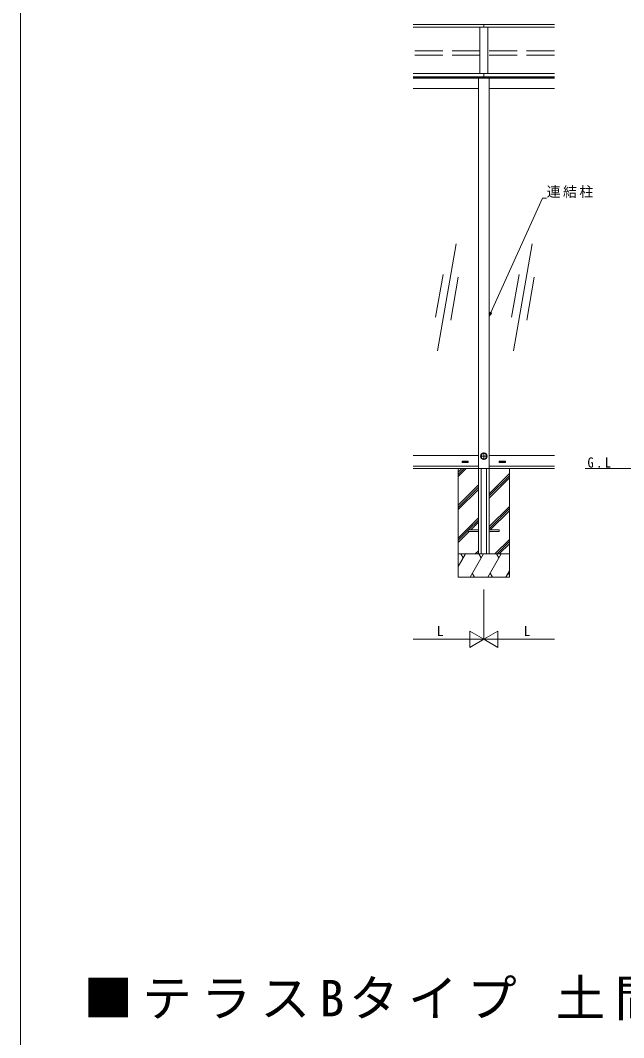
# Model space of a CAD drawing. Units: millimetres, scale not verified. Extents: x -7920 to 7920, y -12800 to 12773.
# Drawn here: x -7920 to -4030, y -317 to 6241 of the extents above; entities that cross this region are included whole.
import ezdxf
from ezdxf.enums import TextEntityAlignment as Align

# ---------------------------------------------------------------- set-up
doc = ezdxf.new("R2010")
doc.units = ezdxf.units.MM
doc.header["$LTSCALE"] = 60
doc.linetypes.add('USER1', pattern=[4, 3, -1])
for name, color, linetype, lineweight in [('0-1_USER1', 7, 'Continuous', 18), ('0-2_YKK_ZWAK', 7, 'Continuous', 18), ('0-3_YKK_A1', 4, 'Continuous', 18), ('0-4_YKK_D', 6, 'Continuous', 18), ('0-5_YKK_Z1', 7, 'Continuous', 18)]:
    doc.layers.add(name, color=color, linetype=linetype, lineweight=lineweight)
doc.styles.add('ＭＳ ゴシック', font='')
doc.styles.get('ＭＳ ゴシック').set_extended_font_data('MS Gothic')

msp = doc.modelspace()

# ---------------------------------------------------------------- linework, layer by layer
at = {"layer": '0-2_YKK_ZWAK'}
msp.add_line((-7920, -12800), (-7920, 12160), dxfattribs=at)
at = {"layer": '0-3_YKK_A1'}
for p, q in [((-5386.83, 6213.93), (-4476.83, 6213.93)), ((-5386.83, 6197.92), (-4476.83, 6197.92)), ((-4956.83, 6197.92), (-4956.83, 5899.26)), ((-4931.83, 6213.93), (-4931.83, 6197.92)), ((-4906.83, 6197.92), (-4906.83, 5899.26)), ((-5386.83, 5899.26), (-4476.83, 5899.26)), ((-4476.83, 5876.39), (-5386.83, 5876.39)), ((-4476.83, 5872.39), (-5386.83, 5872.39)), ((-4476.83, 5868.39), (-5386.83, 5868.39)), ((-4966.83, 5868.39), (-4966.83, 2801.39)), ((-4931.83, 5899.26), (-4931.83, 5876.39)), ((-4904.33, 5876.39), (-4904.33, 5868.39)), ((-4896.83, 5868.39), (-4896.83, 2801.39)), ((-4966.83, 5801.39), (-5386.83, 5801.39)), ((-4476.83, 5801.39), (-4896.83, 5801.39)), ((-5109.23, 4800.67), (-5230.79, 4111.3)), ((-4619.23, 4800.67), (-4740.79, 4111.3)), ((-5194.94, 4602.54), (-5243.56, 4326.79)), ((-4704.94, 4602.54), (-4753.56, 4326.79)), ((-5096.46, 4585.17), (-5145.08, 4309.43)), ((-4606.46, 4585.17), (-4655.08, 4309.43)), ((-5386.83, 3436.39), (-4966.83, 3436.39)), ((-4908.83, 3431.39), (-4954.83, 3431.39)), ((-4946.58, 3442.77), (-4946.58, 3420)), ((-4931.83, 3408.36), (-4931.83, 3454.41)), ((-4917.08, 3420), (-4917.08, 3442.77)), ((-4896.83, 3436.39), (-4476.83, 3436.39)), ((-5386.83, 3366.39), (-4966.83, 3366.39)), ((-5070.83, 3392.09), (-5070.83, 3397.89)), ((-5069.83, 3398.89), (-5032.83, 3398.89)), ((-5066.83, 3391.09), (-5069.83, 3391.09)), ((-5066.83, 3391.09), (-5066.83, 3396.99)), ((-5066.83, 3396.99), (-5035.83, 3396.99)), ((-5035.88, 3396.69), (-5066.78, 3396.69)), ((-5066.78, 3391.19), (-5066.78, 3396.69)), ((-5066.78, 3394.34), (-5051.83, 3394.34)), ((-5066.78, 3392.89), (-5035.88, 3392.89)), ((-5035.88, 3391.19), (-5066.78, 3391.19)), ((-5050.83, 3398.89), (-5051.83, 3398.89)), ((-5050.83, 3395.59), (-5051.83, 3395.59)), ((-5051.83, 3393.5), (-5051.83, 3395.59)), ((-5051.83, 3393.5), (-5050.83, 3393.5)), ((-5050.83, 3393.5), (-5050.83, 3395.59)), ((-5050.83, 3394.34), (-5035.88, 3394.34)), ((-5035.88, 3396.69), (-5035.88, 3391.19)), ((-5035.83, 3391.09), (-5035.83, 3396.99)), ((-5032.83, 3391.09), (-5035.83, 3391.09)), ((-5031.83, 3397.89), (-5031.83, 3392.09)), ((-4949.83, 3351.39), (-4949.83, 2801.39)), ((-4913.83, 3351.39), (-4913.83, 2801.39)), ((-4896.83, 3366.39), (-4476.83, 3366.39)), ((-4831.83, 3397.89), (-4831.83, 3392.09)), ((-4793.83, 3398.89), (-4830.83, 3398.89)), ((-4830.83, 3391.09), (-4827.83, 3391.09)), ((-4827.83, 3391.09), (-4827.83, 3396.99)), ((-4796.83, 3396.99), (-4827.83, 3396.99)), ((-4827.78, 3396.69), (-4796.88, 3396.69)), ((-4827.78, 3396.69), (-4827.78, 3391.19)), ((-4812.83, 3394.34), (-4827.78, 3394.34)), ((-4796.88, 3392.89), (-4827.78, 3392.89)), ((-4827.78, 3391.19), (-4796.88, 3391.19)), ((-4812.83, 3398.89), (-4811.83, 3398.89)), ((-4812.83, 3395.59), (-4811.83, 3395.59)), ((-4812.83, 3393.5), (-4812.83, 3395.59)), ((-4811.83, 3393.5), (-4812.83, 3393.5)), ((-4811.83, 3393.5), (-4811.83, 3395.59)), ((-4796.88, 3394.34), (-4811.83, 3394.34)), ((-4796.88, 3391.19), (-4796.88, 3396.69)), ((-4796.83, 3391.09), (-4796.83, 3396.99)), ((-4796.83, 3391.09), (-4793.83, 3391.09)), ((-4792.83, 3392.09), (-4792.83, 3397.89)), ((-5031.83, 2946.89), (-5031.83, 2955.89)), ((-5031.83, 2955.89), (-4966.83, 2955.89)), ((-4896.83, 2955.89), (-4831.83, 2955.89)), ((-4831.83, 2955.89), (-4831.83, 2946.89)), ((-4966.83, 2946.89), (-5031.83, 2946.89)), ((-4831.83, 2946.89), (-4896.83, 2946.89))]:
    msp.add_line(p, q, dxfattribs=at)
at = {"layer": '0-3_YKK_A1', "linetype": 'USER1'}
for p, q in [((-4956.83, 6044.41), (-5386.83, 6044.41)), ((-4476.83, 6044.41), (-4906.83, 6044.41)), ((-4956.83, 6015.77), (-5386.83, 6015.77)), ((-4476.83, 6015.77), (-4906.83, 6015.77))]:
    msp.add_line(p, q, dxfattribs=at)
at = {"layer": '0-3_YKK_A1'}
for radius in [20.67, 19]:
    msp.add_circle((-4931.83, 3431.39), radius, dxfattribs=at)
for centre, radius, start, end in [((-4931.83, 3431.39), 18.63, 142.33411, 217.66589), ((-4931.83, 3431.39), 18.63, 322.33411, 37.66589), ((-5069.83, 3397.89), 1, 90, 180), ((-5069.83, 3392.09), 1, 180, 270), ((-5032.83, 3397.89), 1, 0, 90), ((-5032.83, 3392.09), 1, 270, 0), ((-4830.83, 3397.89), 1, 90, 180), ((-4830.83, 3392.09), 1, 180, 270), ((-4793.83, 3397.89), 1, 0, 90), ((-4793.83, 3392.09), 1, 270, 0)]:
    msp.add_arc(centre, radius, start, end, dxfattribs=at)
at = {"layer": '0-4_YKK_D'}
for p, q in [((-4886.33, 4358.12), (-4552.92, 5095.61)), ((-4552.92, 5095.61), (-4526.82, 5095.61)), ((-4896.83, 4334.89), (-4892.55, 4360.94)), ((-4896.83, 4334.89), (-4886.33, 4358.12)), ((-4880.1, 4355.31), (-4896.83, 4334.89)), ((-4931.83, 2571.39), (-4931.83, 2250.39)), ((-4931.83, 2571.39), (-4931.83, 2250.39)), ((-5022.76, 2303.89), (-5022.76, 2198.89)), ((-4931.83, 2251.39), (-5022.76, 2303.89)), ((-4931.83, 2251.39), (-4840.9, 2303.89)), ((-4840.9, 2198.89), (-4840.9, 2303.89)), ((-5036.83, 2251.39), (-5386.83, 2251.39)), ((-4931.83, 2251.39), (-5113.7, 2251.39)), ((-4931.83, 2251.39), (-5022.76, 2198.89)), ((-4931.83, 2251.39), (-4749.97, 2251.39)), ((-4931.83, 2251.39), (-4840.9, 2198.89)), ((-4826.83, 2251.39), (-4476.83, 2251.39))]:
    msp.add_line(p, q, dxfattribs=at)
at = {"layer": '0-5_YKK_Z1'}
for p, q in [((-5386.83, 3351.39), (-4476.83, 3351.39)), ((-5096.83, 3351.39), (-5096.83, 2651.39)), ((-5096.83, 3299.84), (-5045.28, 3351.39)), ((-5096.83, 3313.98), (-5059.43, 3351.39)), ((-5096.83, 3328.13), (-5073.57, 3351.39)), ((-4766.83, 3351.39), (-4766.83, 2651.39)), ((-4277.8, 3351.39), (541.06, 3351.39)), ((-4896.83, 3189.76), (-4766.83, 3319.76)), ((-4896.83, 3175.62), (-4766.83, 3305.62)), ((-4896.83, 3161.48), (-4766.83, 3291.48)), ((-5096.83, 3115.99), (-4966.83, 3245.99)), ((-5096.83, 3101.85), (-4966.83, 3231.85)), ((-5096.83, 3087.71), (-4966.83, 3217.71)), ((-4896.83, 2977.63), (-4766.83, 3107.63)), ((-4896.83, 2963.49), (-4766.83, 3093.49)), ((-5096.83, 2903.86), (-4966.83, 3033.86)), ((-5030.66, 2955.89), (-4966.83, 3019.72)), ((-4890.29, 2955.89), (-4766.83, 3079.35)), ((-5096.83, 2889.72), (-5031.83, 2954.72)), ((-5016.52, 2955.89), (-4966.83, 3005.58)), ((-5096.83, 2875.58), (-5025.52, 2946.89)), ((-4860.94, 2801.39), (-4766.83, 2895.5)), ((-4987.17, 2801.39), (-4966.83, 2821.73)), ((-4846.8, 2801.39), (-4766.83, 2881.36)), ((-4832.66, 2801.39), (-4766.83, 2867.22)), ((-5096.83, 2719.91), (-5049.79, 2801.39)), ((-4766.83, 2801.39), (-5096.83, 2801.39)), ((-5064.79, 2775.41), (-5079.79, 2801.39)), ((-5020.92, 2651.39), (-4934.32, 2801.39)), ((-4973.03, 2801.39), (-4966.83, 2807.59)), ((-4949.32, 2775.41), (-4964.32, 2801.39)), ((-4906.35, 2651.39), (-4819.75, 2801.39)), ((-4834.75, 2775.41), (-4849.75, 2801.39)), ((-4790.88, 2651.39), (-4767.28, 2692.27)), ((-5096.83, 2651.39), (-4766.83, 2651.39)), ((-5005.92, 2677.37), (-4990.93, 2651.39)), ((-4891.35, 2677.37), (-4876.36, 2651.39)), ((-4775.88, 2677.37), (-4766.83, 2661.68))]:
    msp.add_line(p, q, dxfattribs=at)

# ---------------------------------------------------------------- texts
at = {"layer": '0-1_USER1', "insert": (-7514.35, -205.54), "char_height": 234.6, "attachment_point": 7, "style": 'ＭＳ ゴシック'}
msp.add_mtext('\\T1.19;■テラスBタイプ\\~土間納まり', dxfattribs=at)
at = {"layer": '0-4_YKK_D', "color": 7, "style": 'ＭＳ ゴシック'}
for p in [(-5235.83, 2251.99), (-4675.83, 2252.19)]:
    msp.add_text('L', height=65.98, dxfattribs=at).set_placement(p, align=Align.BOTTOM_LEFT)
at = {"layer": '0-4_YKK_D', "color": 7, "insert": (-4526.82, 5096.21), "char_height": 65.98, "attachment_point": 7, "style": 'ＭＳ ゴシック'}
msp.add_mtext('\\T1.17;連結柱', dxfattribs=at)
at = {"layer": '0-5_YKK_Z1', "insert": (-4263.44, 3357.18), "char_height": 65.98, "attachment_point": 7, "style": 'ＭＳ ゴシック'}
msp.add_mtext('\\T1.38;\\W0.9;G.L', dxfattribs=at)

doc.saveas('drawing.dxf')
